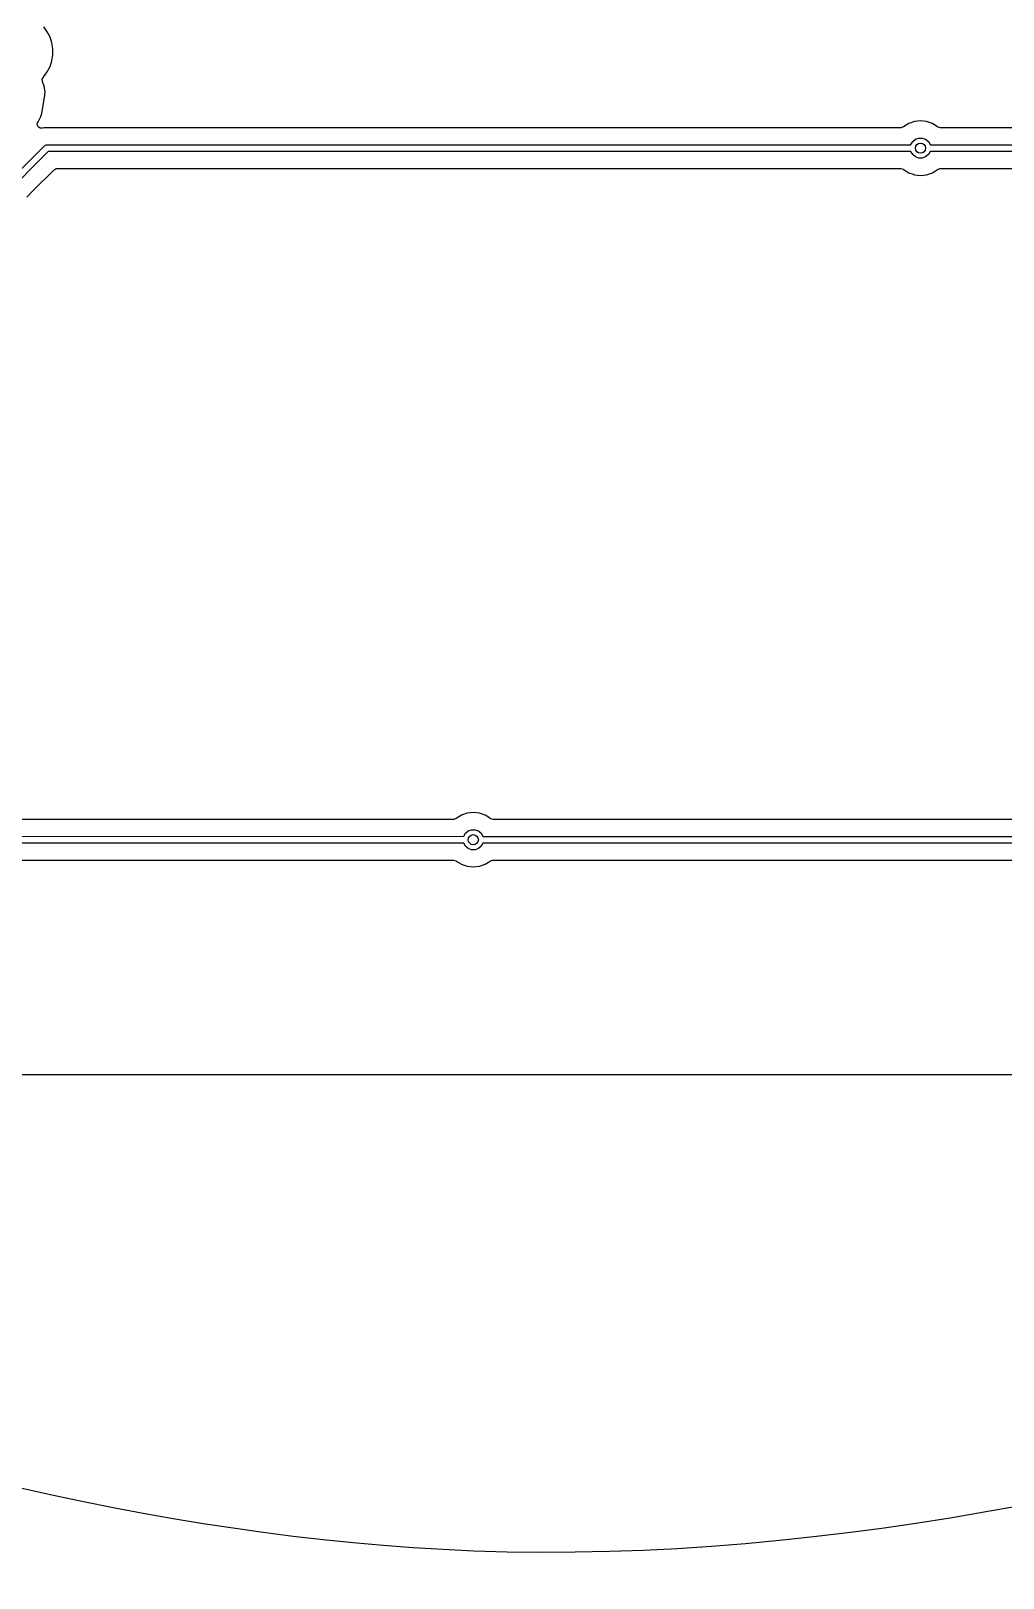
# Model space of a CAD drawing. Header units: millimetres. Extents: x 46 to 4458, y 59 to 1499.
# Drawn here: x 1824.05 to 1852.74, y 809.03 to 854.7 of the extents above; entities that cross this region are included whole.
import ezdxf

# ---------------------------------------------------------------- set-up
doc = ezdxf.new("R2010")
doc.units = ezdxf.units.MM
doc.layers.add('BLACK', color=7, linetype='Continuous')

msp = doc.modelspace()

# ---------------------------------------------------------------- linework, layer by layer
msp.add_spline([(1739.51188, 833.25441), (1780.27787, 825.93719), (1837.10984, 809.83915), (1902.0139, 825.65744), (1950.85196, 832.69492)], degree=3)
at = {"layer": 'BLACK', "linetype": 'Continuous'}
for p, q in [((1824.53638, 854.67526), (1824.43225, 854.81858)), ((1824.56108, 854.62678), (1824.53638, 854.67526)), ((1824.61681, 854.51741), (1824.56108, 854.62678)), ((1824.67155, 854.34892), (1824.61681, 854.51741)), ((1824.61681, 854.51741), (1824.61681, 854.51741)), ((1824.69927, 854.17395), (1824.67155, 854.34892)), ((1824.69927, 853.99679), (1824.69927, 854.17395)), ((1824.53638, 853.49548), (1824.61681, 853.65333)), ((1824.61681, 853.65333), (1824.67155, 853.82181)), ((1824.67155, 853.82181), (1824.69927, 853.99679)), ((1824.38752, 853.27755), (1824.4197, 853.33957)), ((1824.39397, 853.20798), (1824.38752, 853.27755)), ((1824.44805, 853.07185), (1824.39397, 853.20798)), ((1824.4197, 853.33957), (1824.42154, 853.34144)), ((1824.42154, 853.34144), (1824.43224, 853.35215)), ((1824.43224, 853.35215), (1824.43225, 853.35216)), ((1824.43224, 853.35215), (1824.43224, 853.35215)), ((1824.43225, 853.35216), (1824.53638, 853.49548)), ((1824.37045, 852.26604), (1824.46538, 852.80443)), ((1824.47263, 852.90404), (1824.44805, 853.07185)), ((1824.46538, 852.80443), (1824.47263, 852.90404)), ((1824.34319, 852.16995), (1824.37045, 852.26604)), ((1824.2395, 851.93247), (1824.25109, 852.00137)), ((1824.26701, 851.86824), (1824.2395, 851.93247)), ((1824.25109, 852.00137), (1824.26105, 852.01831)), ((1824.26105, 852.01831), (1824.2627, 852.02067)), ((1824.2627, 852.02067), (1824.34319, 852.16995)), ((1824.2627, 852.02067), (1824.2627, 852.02067)), ((1824.32487, 851.82908), (1824.26701, 851.86824)), ((1824.39472, 851.82742), (1824.32487, 851.82908)), ((1824.4463, 851.84124), (1824.39472, 851.82742)), ((1824.60442, 851.84124), (1824.4463, 851.84124)), ((1824.61201, 851.84124), (1824.60442, 851.84124)), ((1824.61203, 851.84124), (1824.61201, 851.84124)), ((1849.72571, 851.84124), (1824.61203, 851.84124)), ((1849.73834, 851.84188), (1849.72571, 851.84124)), ((1849.79986, 851.867), (1849.73834, 851.84188)), ((1849.79996, 851.86685), (1849.79986, 851.867)), ((1849.80084, 851.8674), (1849.79996, 851.86685)), ((1849.80302, 851.86829), (1849.80084, 851.8674)), ((1849.80586, 851.87055), (1849.80302, 851.86829)), ((1849.9586, 851.96652), (1849.80586, 851.87055)), ((1850.12886, 852.0261), (1849.9586, 851.96652)), ((1850.12887, 852.02611), (1850.12886, 852.0261)), ((1850.30812, 852.0463), (1850.12887, 852.02611)), ((1850.48737, 852.02611), (1850.30812, 852.0463)), ((1850.30812, 852.0463), (1850.30812, 852.0463)), ((1850.48737, 852.0261), (1850.48737, 852.02611)), ((1850.65764, 851.96652), (1850.48737, 852.0261)), ((1850.72902, 851.92168), (1850.65764, 851.96652)), ((1850.81038, 851.87055), (1850.72902, 851.92168)), ((1850.81322, 851.86829), (1850.81038, 851.87055)), ((1850.81038, 851.87055), (1850.81038, 851.87055)), ((1850.82349, 851.86092), (1850.81322, 851.86829)), ((1850.89053, 851.84124), (1850.82349, 851.86092)), ((1873.70164, 851.84124), (1850.89053, 851.84124)), ((1823.03117, 849.88579), (1824.45465, 851.31145)), ((1824.45465, 851.31145), (1824.4698, 851.32388)), ((1824.4698, 851.32388), (1824.50585, 851.33881)), ((1824.50585, 851.33881), (1850.02575, 851.34071)), ((1850.02575, 851.34071), (1850.02621, 851.34334)), ((1850.02621, 851.34334), (1850.07831, 851.43357)), ((1850.07831, 851.43357), (1850.15812, 851.50054)), ((1850.15812, 851.50054), (1850.25603, 851.53618)), ((1850.25603, 851.53618), (1850.36021, 851.53618)), ((1850.36021, 851.53618), (1850.45812, 851.50054)), ((1850.45812, 851.50054), (1850.53793, 851.43357)), ((1850.53793, 851.43357), (1850.59003, 851.34334)), ((1850.59003, 851.34334), (1850.59082, 851.33884)), ((1850.59082, 851.33884), (1874.12141, 851.34069)), ((1824.56413, 851.14074), (1823.25992, 849.83453)), ((1850.02542, 851.14263), (1824.56413, 851.14074)), ((1850.02621, 851.13813), (1850.02542, 851.14263)), ((1850.07831, 851.0479), (1850.02621, 851.13813)), ((1850.15812, 850.98093), (1850.07831, 851.0479)), ((1850.25603, 850.94529), (1850.15812, 850.98093)), ((1850.36021, 850.94529), (1850.25603, 850.94529)), ((1850.45812, 850.98093), (1850.36021, 850.94529)), ((1850.53793, 851.0479), (1850.45812, 850.98093)), ((1850.59003, 851.13813), (1850.53793, 851.0479)), ((1850.59049, 851.14076), (1850.59003, 851.13813)), ((1874.15634, 851.14261), (1850.59049, 851.14076)), ((1824.11226, 849.9784), (1824.73777, 850.60392)), ((1824.73777, 850.60392), (1824.7991, 850.6374)), ((1824.7991, 850.6374), (1824.82546, 850.64024)), ((1824.82546, 850.64024), (1849.72571, 850.64024)), ((1849.72571, 850.64024), (1849.79275, 850.62055)), ((1849.79275, 850.62055), (1849.80302, 850.61318)), ((1849.80302, 850.61318), (1849.80586, 850.61092)), ((1849.80586, 850.61092), (1849.80586, 850.61092)), ((1849.80586, 850.61092), (1849.9586, 850.51495)), ((1849.9586, 850.51495), (1850.09071, 850.46872)), ((1850.09071, 850.46872), (1850.12886, 850.45537)), ((1850.12886, 850.45537), (1850.12887, 850.45537)), ((1850.12887, 850.45537), (1850.30812, 850.43517)), ((1850.30812, 850.43517), (1850.48737, 850.45537)), ((1850.30812, 850.43517), (1850.30812, 850.43517)), ((1850.30812, 850.43517), (1850.30812, 850.43517)), ((1850.48737, 850.45537), (1850.65764, 850.51495)), ((1850.48737, 850.45537), (1850.48737, 850.45537)), ((1850.48737, 850.45537), (1850.48737, 850.45537)), ((1850.65764, 850.51495), (1850.81038, 850.61092)), ((1850.81038, 850.61092), (1850.81039, 850.61093)), ((1850.81039, 850.61093), (1850.81322, 850.61318)), ((1850.81322, 850.61318), (1850.81539, 850.61407)), ((1850.81539, 850.61407), (1850.81628, 850.61462)), ((1850.81628, 850.61462), (1850.81637, 850.61447)), ((1850.81637, 850.61447), (1850.8779, 850.63959)), ((1850.8779, 850.63959), (1850.89053, 850.64024)), ((1850.89053, 850.64024), (1873.689, 850.64024)), ((1823.92937, 849.79552), (1824.11226, 849.9784)), ((1837.10812, 831.63171), (1836.92887, 831.61152)), ((1837.28737, 831.61152), (1837.10812, 831.63171)), ((1837.10812, 831.63171), (1837.10812, 831.63171)), ((1836.52571, 831.42665), (1815.80822, 831.42665)), ((1836.53834, 831.42729), (1836.52571, 831.42665)), ((1836.59986, 831.45241), (1836.53834, 831.42729)), ((1836.59996, 831.45226), (1836.59986, 831.45241)), ((1836.60084, 831.45281), (1836.59996, 831.45226)), ((1836.60302, 831.4537), (1836.60084, 831.45281)), ((1836.60586, 831.45596), (1836.60302, 831.4537)), ((1836.7586, 831.55194), (1836.60586, 831.45596)), ((1836.92886, 831.61152), (1836.7586, 831.55194)), ((1836.92887, 831.61152), (1836.92886, 831.61152)), ((1837.45764, 831.55194), (1837.28737, 831.61152)), ((1837.28737, 831.61152), (1837.28737, 831.61152)), ((1837.55362, 831.49163), (1837.45764, 831.55194)), ((1837.61038, 831.45596), (1837.55362, 831.49163)), ((1837.61322, 831.4537), (1837.61038, 831.45596)), ((1837.61038, 831.45596), (1837.61038, 831.45596)), ((1837.62349, 831.44633), (1837.61322, 831.4537)), ((1837.69053, 831.42665), (1837.62349, 831.44633)), ((1867.62934, 831.42665), (1837.69053, 831.42665)), ((1836.82542, 830.72804), (1815.50812, 830.72615)), ((1815.55143, 830.92423), (1836.82575, 830.92612)), ((1836.82621, 830.72354), (1836.82542, 830.72804)), ((1836.82575, 830.92612), (1836.82621, 830.92875)), ((1836.82621, 830.92875), (1836.87831, 831.01898)), ((1836.87831, 830.63331), (1836.82621, 830.72354)), ((1836.87831, 831.01898), (1836.95812, 831.08596)), ((1836.95812, 831.08596), (1837.05603, 831.12159)), ((1837.05603, 831.12159), (1837.16021, 831.12159)), ((1837.16021, 831.12159), (1837.25812, 831.08596)), ((1837.25812, 831.08596), (1837.33793, 831.01898)), ((1837.33793, 831.01898), (1837.39003, 830.92875)), ((1837.39003, 830.72354), (1837.33793, 830.63331)), ((1837.39003, 830.92875), (1837.39082, 830.92425)), ((1837.39049, 830.72617), (1837.39003, 830.72354)), ((1868.08404, 830.72803), (1837.39049, 830.72617)), ((1837.39082, 830.92425), (1868.04911, 830.92611)), ((1836.95812, 830.56634), (1836.87831, 830.63331)), ((1837.05603, 830.53071), (1836.95812, 830.56634)), ((1837.16021, 830.53071), (1837.05603, 830.53071)), ((1837.25812, 830.56634), (1837.16021, 830.53071)), ((1837.33793, 830.63331), (1837.25812, 830.56634)), ((1815.42906, 830.22565), (1836.52571, 830.22565)), ((1836.52571, 830.22565), (1836.59275, 830.20596)), ((1836.59275, 830.20596), (1836.60302, 830.19859)), ((1836.60302, 830.19859), (1836.60586, 830.19633)), ((1836.60586, 830.19633), (1836.60586, 830.19633)), ((1836.60586, 830.19633), (1836.7586, 830.10036)), ((1836.7586, 830.10036), (1836.84152, 830.07134)), ((1836.84152, 830.07134), (1836.92886, 830.04078)), ((1836.92886, 830.04078), (1836.92887, 830.04078)), ((1836.92887, 830.04078), (1837.10812, 830.02058)), ((1837.10812, 830.02058), (1837.28737, 830.04078)), ((1837.10812, 830.02058), (1837.10812, 830.02058)), ((1837.10812, 830.02058), (1837.10812, 830.02058)), ((1837.28737, 830.04078), (1837.45764, 830.10036)), ((1837.28737, 830.04078), (1837.28737, 830.04078)), ((1837.28737, 830.04078), (1837.28737, 830.04078)), ((1837.45764, 830.10036), (1837.61038, 830.19633)), ((1837.61038, 830.19633), (1837.61039, 830.19634)), ((1837.61039, 830.19634), (1837.61322, 830.19859)), ((1837.61322, 830.19859), (1837.61539, 830.19948)), ((1837.61539, 830.19948), (1837.61628, 830.20004)), ((1837.61628, 830.20004), (1837.61637, 830.19988)), ((1837.61637, 830.19988), (1837.6779, 830.225)), ((1837.6779, 830.225), (1837.69053, 830.22565)), ((1837.69053, 830.22565), (1867.6167, 830.22565)), ((1855.02734, 823.88684), (1822.99651, 823.88841))]:
    msp.add_line(p, q, dxfattribs=at)
at = {"layer": 'BLACK'}
for centre in [(1850.30812, 851.24074), (1837.10812, 830.82615)]:
    msp.add_circle(centre, 0.15, dxfattribs=at)

doc.saveas('drawing.dxf')
